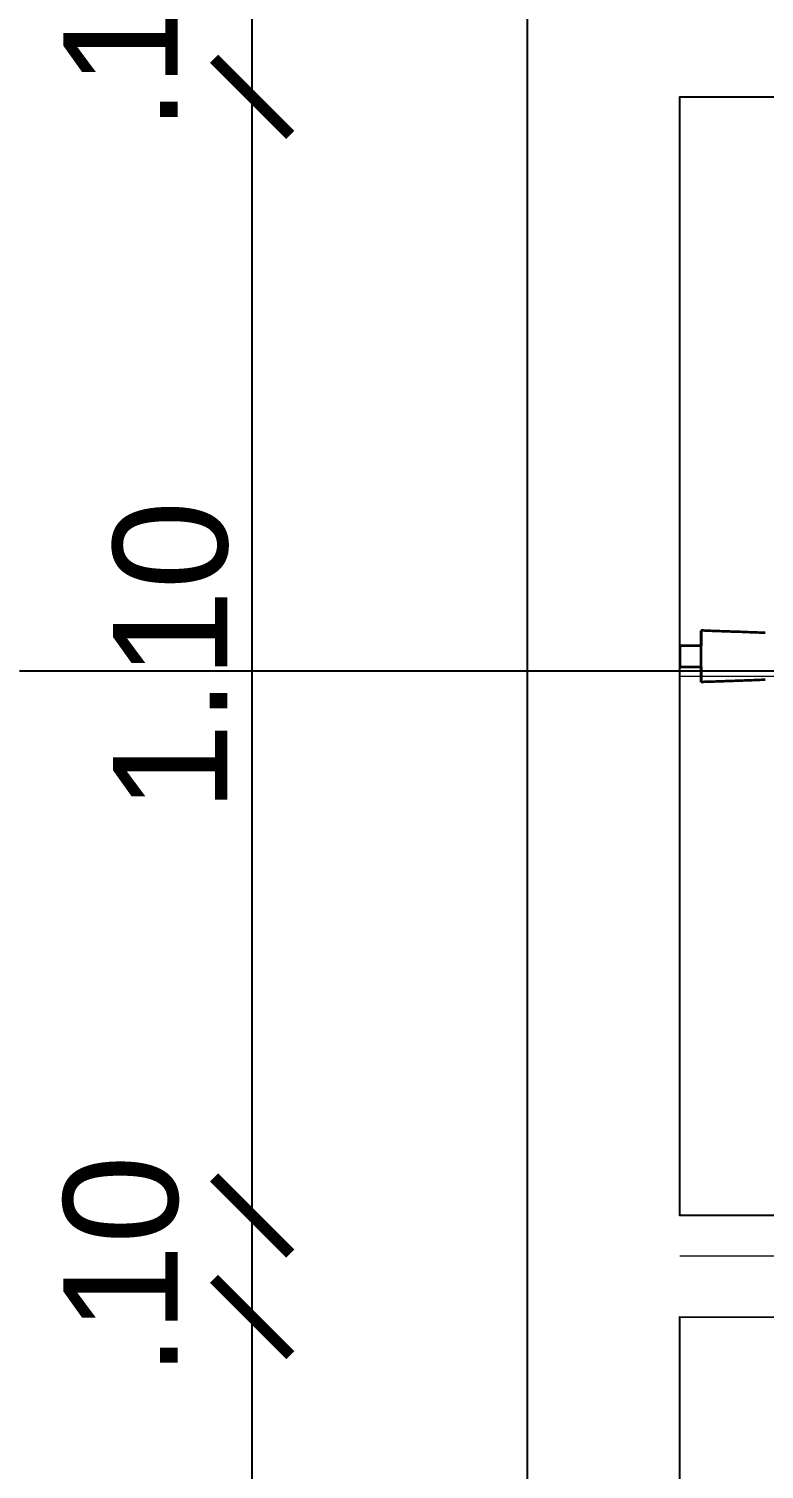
# Model space of a CAD drawing. Extents: x 3377 to 3790, y 1673 to 1846.
# Drawn here: x 3450.482 to 3451.206, y 1694.745 to 1696.161 of the extents above; entities that cross this region are included whole.
import ezdxf

# ---------------------------------------------------------------- set-up
doc = ezdxf.new("R2010")
doc.units = 0
doc.header["$LTSCALE"] = 2
doc.header["$PDMODE"] = 32
doc.linetypes.add('DIVIDE', pattern=[1.25, 0.5, -0.25, 0, -0.25, 0, -0.25])
doc.layers.add('. hachura', color=8, linetype='Continuous', lineweight=0)
for name, color, linetype in [('A-PARED', 4, 'Continuous'), ('ARQ-COTAS', 250, 'Continuous'), ('Layer 1', 7, 'Continuous'), ('LCL-LINHACORTE', 3, 'DIVIDE')]:
    doc.layers.add(name, color=color, linetype=linetype)
doc.styles.add('ROMANS', font='arial.ttf')
doc.dimstyles.new('1-75', dxfattribs={"dimscale": 0.75, "dimtxt": 0.15, "dimasz": 0.1, "dimexe": 0.05, "dimexo": 0.1, "dimgap": 0.03, "dimtad": 1, "dimzin": 5, "dimdsep": 46, "dimtxsty": 'ROMANS', "dimblk": 'ARCHTICK', "dimcen": 0, "dimse1": 1, "dimse2": 1, "dimclrd": 1, "dimclre": 256, "dimclrt": 2, "dimadec": 0, "dimazin": 0, "dimtfac": 1, "dimtofl": 0, "dimtmove": 2, "dimatfit": 3, "dimldrblk": 'ARCHTICK', "dimfxl": 0.04, "dimtolj": 1, "dimtzin": 1, "dimarcsym": 0})

# ---------------------------------------------------------------- blocks, each defined once
blk = doc.blocks.new('A$C65ee73db')
at = {"layer": 'Layer 1', "color": 8, "lineweight": 35}
for points in [[(0.0416, 0.0729), (0.0415, 0.071)], [(0.0415, 0.071), (0.0415, 0.0692)], [(0.0417, 0.0747), (0.0416, 0.0729)], [(0.0418, 0.0784), (0.0417, 0.0766)], [(0.0417, 0.0766), (0.0417, 0.0747)], [(0.0419, 0.0803), (0.0418, 0.0784)], [(0.0419, 0.084), (0.0419, 0.0821)], [(0.0419, 0.0821), (0.0419, 0.0803)], [(0.0882, 0.084), (0.0883, 0.0821)], [(0.0883, 0.0821), (0.0883, 0.0803)], [(0.0883, 0.0803), (0.0884, 0.0784)], [(0.0884, 0.0784), (0.0885, 0.0766)], [(0.0885, 0.0766), (0.0885, 0.0747)], [(0.0885, 0.0747), (0.0886, 0.0729)], [(0.0886, 0.0729), (0.0887, 0.071)], [(0.0887, 0.071), (0.0887, 0.0692)], [(0.0411, 0.0599), (0.041, 0.058)], [(0.041, 0.058), (0.041, 0.0563)], [(0.0412, 0.0618), (0.0411, 0.0599)], [(0.0413, 0.0636), (0.0412, 0.0618)], [(0.0414, 0.0674), (0.0413, 0.0655)], [(0.0413, 0.0655), (0.0413, 0.0636)], [(0.0415, 0.0692), (0.0414, 0.0674)], [(0.0887, 0.0692), (0.0888, 0.0674)], [(0.0888, 0.0674), (0.0889, 0.0655)], [(0.0889, 0.0655), (0.0889, 0.0636)], [(0.0889, 0.0636), (0.089, 0.0618)], [(0.089, 0.0618), (0.0891, 0.0599)], [(0.0891, 0.0599), (0.0892, 0.058)], [(0.0892, 0.058), (0.0892, 0.0563)], [(0.0405, 0.0433), (0.0404, 0.0414)], [(0.0406, 0.045), (0.0405, 0.0433)], [(0.0407, 0.0488), (0.0406, 0.0469)], [(0.0406, 0.0469), (0.0406, 0.045)], [(0.0408, 0.0507), (0.0407, 0.0488)], [(0.0409, 0.0544), (0.0408, 0.0525)], [(0.0408, 0.0525), (0.0408, 0.0507)], [(0.041, 0.0563), (0.0409, 0.0544)], [(0.0892, 0.0563), (0.0893, 0.0544)], [(0.0893, 0.0544), (0.0893, 0.0525)], [(0.0893, 0.0525), (0.0893, 0.0507)], [(0.0893, 0.0507), (0.0895, 0.0488)], [(0.0895, 0.0488), (0.0895, 0.0469)], [(0.0895, 0.0469), (0.0895, 0.045)], [(0.0895, 0.045), (0.0897, 0.0433)], [(0.0897, 0.0433), (0.0897, 0.0414)], [(0.0401, 0.0303), (0.04, 0.0284)], [(0.04, 0.0284), (0.04, 0.0265)], [(0.0402, 0.0321), (0.0401, 0.0303)], [(0.0403, 0.0358), (0.0402, 0.0339)], [(0.0402, 0.0339), (0.0402, 0.0321)], [(0.0404, 0.0377), (0.0403, 0.0358)], [(0.0404, 0.0414), (0.0404, 0.0395)], [(0.0404, 0.0395), (0.0404, 0.0377)], [(0.0897, 0.0414), (0.0898, 0.0395)], [(0.0898, 0.0395), (0.0898, 0.0377)], [(0.0898, 0.0377), (0.0899, 0.0358)], [(0.0899, 0.0358), (0.09, 0.0339)], [(0.09, 0.0339), (0.09, 0.0321)], [(0.09, 0.0321), (0.0901, 0.0303)], [(0.0901, 0.0303), (0.0902, 0.0284)], [(0.0902, 0.0284), (0.0902, 0.0265)], [(0.0399, 0.0246), (0.0398, 0.0229)], [(0.0398, 0.0229), (0.0398, 0.021)], [(0.0398, 0.021), (0.0399, 0.021)], [(0.0399, 0.021), (0.0398, 0.021)], [(0.04, 0.0265), (0.0399, 0.0246)], [(0.0399, 0.021), (0.04, 0.021)], [(0.0401, 0.021), (0.0399, 0.021)], [(0.04, 0.021), (0.0401, 0.021)], [(0.0401, 0.021), (0.0402, 0.021)], [(0.0403, 0.021), (0.0401, 0.021)], [(0.0402, 0.021), (0.0404, 0.021)], [(0.0404, 0.021), (0.0403, 0.021)], [(0.0404, 0.021), (0.0404, 0.021)], [(0.0404, 0.021), (0.0406, 0.021)], [(0.0405, 0.021), (0.0404, 0.021)], [(0.0407, 0.021), (0.0405, 0.021)], [(0.0406, 0.021), (0.0408, 0.021)], [(0.0409, 0.021), (0.0407, 0.021)], [(0.0408, 0.021), (0.041, 0.021)], [(0.0411, 0.021), (0.0409, 0.021)], [(0.041, 0.021), (0.0413, 0.021)], [(0.0412, 0.021), (0.0411, 0.021)], [(0.0414, 0.021), (0.0412, 0.021)], [(0.0413, 0.021), (0.0415, 0.021)], [(0.0416, 0.021), (0.0414, 0.021)], [(0.0415, 0.021), (0.0418, 0.021)], [(0.0418, 0.021), (0.0416, 0.021)], [(0.0418, 0.021), (0.0421, 0.021)], [(0.0419, 0.021), (0.0418, 0.021)], [(0.0421, 0.021), (0.0419, 0.021)], [(0.0421, 0.021), (0.0423, 0.021)], [(0.0423, 0.021), (0.0421, 0.021)], [(0.0423, 0.021), (0.0426, 0.021)], [(0.0424, 0.021), (0.0423, 0.021)], [(0.0426, 0.021), (0.0424, 0.021)], [(0.0426, 0.021), (0.0429, 0.021)], [(0.0427, 0.021), (0.0426, 0.021)], [(0.0429, 0.021), (0.0427, 0.021)], [(0.0429, 0.021), (0.0432, 0.021)], [(0.0431, 0.021), (0.0429, 0.021)], [(0.0433, 0.021), (0.0431, 0.021)], [(0.0432, 0.021), (0.0435, 0.021)], [(0.0435, 0.021), (0.0433, 0.021)], [(0.0435, 0.021), (0.0438, 0.021)], [(0.0437, 0.021), (0.0435, 0.021)], [(0.0435, 0.021), (0.0435, 0.021)], [(0.0438, 0.021), (0.0437, 0.021)], [(0.0438, 0.021), (0.044, 0.021)], [(0.044, 0.021), (0.0438, 0.021)], [(0.044, 0.021), (0.0443, 0.021)], [(0.0442, 0.021), (0.044, 0.021)], [(0.0444, 0.021), (0.0442, 0.021)], [(0.0443, 0.021), (0.0447, 0.021)], [(0.0446, 0.021), (0.0444, 0.021)], [(0.0449, 0.021), (0.0446, 0.021)], [(0.0447, 0.021), (0.0451, 0.021)], [(0.0452, 0.021), (0.0449, 0.021)], [(0.0451, 0.021), (0.0455, 0.021)], [(0.0455, 0.021), (0.0452, 0.021)], [(0.0455, 0.021), (0.0461, 0.021)], [(0.0459, 0.021), (0.0455, 0.021)], [(0.0463, 0.021), (0.0459, 0.021)], [(0.0461, 0.021), (0.0468, 0.021)], [(0.0468, 0.021), (0.0463, 0.021)], [(0.0468, 0.021), (0.0474, 0.021)], [(0.0472, 0.021), (0.0468, 0.021)], [(0.0477, 0.021), (0.0472, 0.021)], [(0.0474, 0.021), (0.0482, 0.021)], [(0.0483, 0.021), (0.0477, 0.021)], [(0.0482, 0.021), (0.049, 0.021)], [(0.0488, 0.021), (0.0483, 0.021)], [(0.0494, 0.021), (0.0488, 0.021)], [(0.049, 0.021), (0.0499, 0.021)], [(0.0501, 0.021), (0.0494, 0.021)], [(0.0499, 0.021), (0.0508, 0.021)], [(0.0507, 0.021), (0.0501, 0.021)], [(0.0513, 0.021), (0.0507, 0.021)], [(0.0508, 0.021), (0.0517, 0.021)], [(0.052, 0.021), (0.0513, 0.021)], [(0.0517, 0.021), (0.0529, 0.021)], [(0.0527, 0.021), (0.052, 0.021)], [(0.0533, 0.021), (0.0527, 0.021)], [(0.0529, 0.021), (0.0539, 0.021)], [(0.0541, 0.021), (0.0533, 0.021)], [(0.0539, 0.021), (0.055, 0.021)], [(0.0548, 0.021), (0.0541, 0.021)], [(0.0548, 0), (0.0548, 0.021)], [(0.055, 0.021), (0.0563, 0.021)], [(0.0563, 0.021), (0.0575, 0.021)], [(0.0575, 0.021), (0.0587, 0.021)], [(0.0587, 0.021), (0.06, 0.021)], [(0.06, 0.021), (0.0612, 0.021)], [(0.0612, 0.021), (0.0626, 0.021)], [(0.0626, 0.021), (0.0639, 0.021)], [(0.0639, 0.021), (0.0653, 0.021)], [(0.0653, 0.021), (0.0666, 0.021)], [(0.0666, 0.021), (0.0679, 0.021)], [(0.0679, 0.021), (0.0692, 0.021)], [(0.0692, 0.021), (0.0706, 0.021)], [(0.0706, 0.021), (0.0718, 0.021)], [(0.0718, 0.021), (0.073, 0.021)], [(0.073, 0.021), (0.0742, 0.021)], [(0.0742, 0.021), (0.0755, 0.021)], [(0.0755, 0.021), (0.0766, 0.021)], [(0.0757, 0), (0.0757, 0.021)], [(0.0765, 0.021), (0.0757, 0.021)], [(0.0771, 0.021), (0.0765, 0.021)], [(0.0766, 0.021), (0.0777, 0.021)], [(0.0778, 0.021), (0.0771, 0.021)], [(0.0777, 0.021), (0.0788, 0.021)], [(0.0785, 0.021), (0.0778, 0.021)], [(0.0792, 0.021), (0.0785, 0.021)], [(0.0788, 0.021), (0.0797, 0.021)], [(0.0798, 0.021), (0.0792, 0.021)], [(0.0797, 0.021), (0.0806, 0.021)], [(0.0804, 0.021), (0.0798, 0.021)], [(0.0811, 0.021), (0.0804, 0.021)], [(0.0806, 0.021), (0.0815, 0.021)], [(0.0817, 0.021), (0.0811, 0.021)], [(0.0815, 0.021), (0.0823, 0.021)], [(0.0822, 0.021), (0.0817, 0.021)], [(0.0828, 0.021), (0.0822, 0.021)], [(0.0823, 0.021), (0.0831, 0.021)], [(0.0833, 0.021), (0.0828, 0.021)], [(0.0831, 0.021), (0.0837, 0.021)], [(0.0837, 0.021), (0.0833, 0.021)], [(0.0837, 0.021), (0.0844, 0.021)], [(0.0842, 0.021), (0.0837, 0.021)], [(0.0846, 0.021), (0.0842, 0.021)], [(0.0844, 0.021), (0.0849, 0.021)], [(0.0849, 0.021), (0.0846, 0.021)], [(0.0849, 0.021), (0.0854, 0.021)], [(0.0853, 0.021), (0.0849, 0.021)], [(0.0856, 0.021), (0.0853, 0.021)], [(0.0854, 0.021), (0.0859, 0.021)], [(0.0859, 0.021), (0.0856, 0.021)], [(0.0859, 0.021), (0.0862, 0.021)], [(0.0861, 0.021), (0.0859, 0.021)], [(0.0863, 0.021), (0.0861, 0.021)], [(0.0862, 0.021), (0.0865, 0.021)], [(0.0865, 0.021), (0.0863, 0.021)], [(0.0865, 0.021), (0.0866, 0.021)], [(0.0866, 0.021), (0.0865, 0.021)], [(0.0866, 0.021), (0.087, 0.021)], [(0.0868, 0.021), (0.0866, 0.021)], [(0.0869, 0.021), (0.0868, 0.021)], [(0.0871, 0.021), (0.0869, 0.021)], [(0.087, 0.021), (0.0873, 0.021)], [(0.0872, 0.021), (0.0871, 0.021)], [(0.0874, 0.021), (0.0872, 0.021)], [(0.0873, 0.021), (0.0876, 0.021)], [(0.0876, 0.021), (0.0874, 0.021)], [(0.0876, 0.021), (0.0879, 0.021)], [(0.0878, 0.021), (0.0876, 0.021)], [(0.088, 0.021), (0.0878, 0.021)], [(0.0879, 0.021), (0.0882, 0.021)], [(0.0882, 0.021), (0.088, 0.021)], [(0.088, 0.021), (0.088, 0.021)], [(0.0882, 0.021), (0.0884, 0.021)], [(0.0884, 0.021), (0.0882, 0.021)], [(0.0884, 0.021), (0.0887, 0.021)], [(0.0886, 0.021), (0.0884, 0.021)], [(0.0887, 0.021), (0.0886, 0.021)], [(0.0887, 0.021), (0.089, 0.021)], [(0.0889, 0.021), (0.0887, 0.021)], [(0.0891, 0.021), (0.0889, 0.021)], [(0.089, 0.021), (0.0893, 0.021)], [(0.0893, 0.021), (0.0891, 0.021)], [(0.0893, 0.021), (0.0895, 0.021)], [(0.0894, 0.021), (0.0893, 0.021)], [(0.0896, 0.021), (0.0894, 0.021)], [(0.0895, 0.021), (0.0897, 0.021)], [(0.0898, 0.021), (0.0896, 0.021)], [(0.0897, 0.021), (0.0898, 0.021)], [(0.0898, 0.021), (0.09, 0.021)], [(0.0899, 0.021), (0.0898, 0.021)], [(0.0901, 0.021), (0.0899, 0.021)], [(0.09, 0.021), (0.0901, 0.021)], [(0.0901, 0.021), (0.0903, 0.021)], [(0.0902, 0.021), (0.0901, 0.021)], [(0.0902, 0.0265), (0.0903, 0.0246)], [(0.0904, 0.021), (0.0902, 0.021)], [(0.0903, 0.0246), (0.0904, 0.0229)], [(0.0903, 0.021), (0.0904, 0.021)], [(0.0904, 0.0229), (0.0904, 0.021)], [(0.0551, 0), (0.0548, 0)], [(0.0548, 0), (0.0548, 0)], [(0.0557, 0), (0.0551, 0)], [(0.0564, 0), (0.0557, 0)], [(0.0573, 0), (0.0564, 0)], [(0.0583, 0), (0.0573, 0)], [(0.0595, 0), (0.0583, 0)], [(0.0609, 0), (0.0595, 0)], [(0.0623, 0), (0.0609, 0)], [(0.0638, 0), (0.0623, 0)], [(0.0653, 0), (0.0638, 0)], [(0.0667, 0), (0.0653, 0)], [(0.0682, 0), (0.0667, 0)], [(0.0696, 0), (0.0682, 0)], [(0.071, 0), (0.0696, 0)], [(0.0722, 0), (0.071, 0)], [(0.0732, 0), (0.0722, 0)], [(0.074, 0), (0.0732, 0)], [(0.0748, 0), (0.074, 0)], [(0.0753, 0), (0.0748, 0)], [(0.0757, 0), (0.0753, 0)], [(0.0757, 0), (0.0757, 0)]]:
    blk.add_lwpolyline(points, dxfattribs=at)
blk = doc.blocks.new('_ARCHTICK')
at = {"color": 0, "linetype": 'ByBlock', "const_width": 0.15}
blk.add_lwpolyline([(-0.5, -0.5), (0.5, 0.5)], dxfattribs=at)
blk = doc.blocks.new('*D501')
at = {"layer": 'ARQ-COTAS', "color": 1, "lineweight": -2, "transparency": 16777216}
blk.add_line((3450.7023, 1693.7943), (3450.7023, 1694.8945), dxfattribs=at)
at = {"layer": 'Defpoints', "color": 0, "transparency": 16777216}
for p in [(3450.7023, 1694.8945), (3451.123, 1694.8945), (3451.1229, 1693.7943)]:
    blk.add_point(p, dxfattribs=at)
at = {"layer": 'ARQ-COTAS', "color": 1, "lineweight": -2, "transparency": 16777216, "xscale": 0.07500000000000001, "yscale": 0.07500000000000001, "zscale": 0.07500000000000001}
for p, rotation in [((3450.7023, 1694.8945), 90), ((3450.7023, 1693.7943), 270)]:
    blk.add_blockref('_ARCHTICK', p, dxfattribs=dict(at, rotation=rotation))
at = {"layer": 'ARQ-COTAS', "color": 2, "transparency": 16777216, "insert": (3450.6224, 1694.3444), "char_height": 0.1125, "attachment_point": 5, "rotation": 90, "style": 'ROMANS'}
blk.add_mtext('\\A1;1.10', dxfattribs=at)
blk = doc.blocks.new('*D502')
at = {"layer": 'ARQ-COTAS', "color": 1, "lineweight": -2, "transparency": 16777216}
blk.add_line((3450.7023, 1694.8945), (3450.7023, 1694.9943), dxfattribs=at)
at = {"layer": 'Defpoints', "color": 0, "transparency": 16777216}
for p in [(3450.7023, 1694.9943), (3451.123, 1694.9943), (3451.123, 1694.8945)]:
    blk.add_point(p, dxfattribs=at)
at = {"layer": 'ARQ-COTAS', "color": 1, "lineweight": -2, "transparency": 16777216, "xscale": 0.07500000000000001, "yscale": 0.07500000000000001, "zscale": 0.07500000000000001}
for p, rotation in [((3450.7023, 1694.9943), 90), ((3450.7023, 1694.8945), 270)]:
    blk.add_blockref('_ARCHTICK', p, dxfattribs=dict(at, rotation=rotation))
at = {"layer": 'ARQ-COTAS', "color": 2, "transparency": 16777216, "insert": (3450.5736, 1694.9444), "char_height": 0.1125, "attachment_point": 5, "rotation": 90, "style": 'ROMANS'}
blk.add_mtext('\\A1;.10', dxfattribs=at)
blk = doc.blocks.new('*D503')
at = {"layer": 'ARQ-COTAS', "color": 1, "lineweight": -2, "transparency": 16777216}
blk.add_line((3450.7023, 1694.9943), (3450.7023, 1696.0943), dxfattribs=at)
at = {"layer": 'Defpoints', "color": 0, "transparency": 16777216}
for p in [(3450.7023, 1696.0943), (3451.1232, 1696.0943), (3451.123, 1694.9943)]:
    blk.add_point(p, dxfattribs=at)
at = {"layer": 'ARQ-COTAS', "color": 1, "lineweight": -2, "transparency": 16777216, "xscale": 0.07500000000000001, "yscale": 0.07500000000000001, "zscale": 0.07500000000000001}
for p, rotation in [((3450.7023, 1696.0943), 90), ((3450.7023, 1694.9943), 270)]:
    blk.add_blockref('_ARCHTICK', p, dxfattribs=dict(at, rotation=rotation))
at = {"layer": 'ARQ-COTAS', "color": 2, "transparency": 16777216, "insert": (3450.6224, 1695.5443), "char_height": 0.1125, "attachment_point": 5, "rotation": 90, "style": 'ROMANS'}
blk.add_mtext('\\A1;1.10', dxfattribs=at)
blk = doc.blocks.new('*D504')
at = {"layer": 'ARQ-COTAS', "color": 1, "lineweight": -2, "transparency": 16777216}
blk.add_line((3450.7023, 1696.0943), (3450.7023, 1696.2443), dxfattribs=at)
at = {"layer": 'Defpoints', "color": 0, "transparency": 16777216}
for p in [(3450.7023, 1696.2443), (3451.1232, 1696.2443), (3451.1232, 1696.0943)]:
    blk.add_point(p, dxfattribs=at)
at = {"layer": 'ARQ-COTAS', "color": 1, "lineweight": -2, "transparency": 16777216, "xscale": 0.07500000000000001, "yscale": 0.07500000000000001, "zscale": 0.07500000000000001}
for p, rotation in [((3450.7023, 1696.2443), 90), ((3450.7023, 1696.0943), 270)]:
    blk.add_blockref('_ARCHTICK', p, dxfattribs=dict(at, rotation=rotation))
at = {"layer": 'ARQ-COTAS', "color": 2, "transparency": 16777216, "insert": (3450.5736, 1696.1693), "char_height": 0.1125, "attachment_point": 5, "rotation": 90, "style": 'ROMANS'}
blk.add_mtext('\\A1;.15', dxfattribs=at)
blk = doc.blocks.new('*D476')
at = {"layer": 'ARQ-COTAS', "color": 1, "lineweight": -2, "transparency": 16777216}
blk.add_line((3450.3114, 1692.5944), (3450.312, 1696.0944), dxfattribs=at)
at = {"layer": 'Defpoints', "color": 0, "transparency": 16777216}
for p in [(3450.312, 1696.0944), (3451.1232, 1696.0943), (3451.1228, 1692.5943)]:
    blk.add_point(p, dxfattribs=at)
at = {"layer": 'ARQ-COTAS', "color": 1, "lineweight": -2, "transparency": 16777216, "xscale": 0.07500000000000001, "yscale": 0.07500000000000001, "zscale": 0.07500000000000001}
for p, rotation in [((3450.312, 1696.0944), 89.99122341172746), ((3450.3114, 1692.5944), 269.9912234117275)]:
    blk.add_blockref('_ARCHTICK', p, dxfattribs=dict(at, rotation=rotation))
at = {"layer": 'ARQ-COTAS', "color": 2, "transparency": 16777216, "insert": (3450.2317, 1694.3445), "char_height": 0.1125, "attachment_point": 5, "rotation": 89.9912, "style": 'ROMANS'}
blk.add_mtext('\\A1;3.50', dxfattribs=at)
blk = doc.blocks.new('*D477')
at = {"layer": 'ARQ-COTAS', "color": 1, "lineweight": -2, "transparency": 16777216}
blk.add_line((3450.312, 1696.0944), (3450.312, 1696.2444), dxfattribs=at)
at = {"layer": 'Defpoints', "color": 0, "transparency": 16777216}
for p in [(3450.312, 1696.2444), (3451.1232, 1696.2443), (3451.1232, 1696.0943)]:
    blk.add_point(p, dxfattribs=at)
at = {"layer": 'ARQ-COTAS', "color": 1, "lineweight": -2, "transparency": 16777216, "xscale": 0.07500000000000001, "yscale": 0.07500000000000001, "zscale": 0.07500000000000001}
for p, rotation in [((3450.312, 1696.2444), 89.99122341172746), ((3450.312, 1696.0944), 269.9912234117275)]:
    blk.add_blockref('_ARCHTICK', p, dxfattribs=dict(at, rotation=rotation))
at = {"layer": 'ARQ-COTAS', "color": 2, "transparency": 16777216, "insert": (3450.1833, 1696.1695), "char_height": 0.1125, "attachment_point": 5, "rotation": 89.9912, "style": 'ROMANS'}
blk.add_mtext('\\A1;.15', dxfattribs=at)
blk = doc.blocks.new('*D515')
at = {"layer": 'ARQ-COTAS', "color": 1, "lineweight": -2, "transparency": 16777216}
blk.add_line((3449.9858, 1699.8943), (3449.9858, 1690.4943), dxfattribs=at)
at = {"layer": 'Defpoints', "color": 0, "transparency": 16777216}
for p in [(3450.9729, 1699.8943), (3449.9858, 1690.4943), (3450.973, 1690.4943)]:
    blk.add_point(p, dxfattribs=at)
at = {"layer": 'ARQ-COTAS', "color": 1, "lineweight": -2, "transparency": 16777216, "xscale": 0.07500000000000001, "yscale": 0.07500000000000001, "zscale": 0.07500000000000001}
for p, rotation in [((3449.9858, 1699.8943), 90), ((3449.9858, 1690.4943), 270)]:
    blk.add_blockref('_ARCHTICK', p, dxfattribs=dict(at, rotation=rotation))
at = {"layer": 'ARQ-COTAS', "color": 2, "transparency": 16777216, "insert": (3449.9058, 1695.1943), "char_height": 0.1125, "attachment_point": 5, "rotation": 90, "style": 'ROMANS'}
blk.add_mtext('\\A1;9.40', dxfattribs=at)

msp = doc.modelspace()

# ---------------------------------------------------------------- hatches: boundary and pattern name
at = {"layer": '. hachura', "ltscale": 10}
h = msp.add_hatch(dxfattribs=at)
h.set_pattern_fill('_USER', color=256, scale=0.57, style=0, double=1, pattern_type=0)
h.set_pattern_definition([(360, (3454.27304, 1696.0943), (2e-16, 0.57), []), (90, (3454.27304, 1696.0943), (-0.57, 1e-16), [])])
h.paths.add_polyline_path([(3451.1232, 1696.0943), (3451.1232, 1692.5943), (3454.273, 1692.5943), (3454.273, 1696.0943)])

# ---------------------------------------------------------------- linework, layer by layer
at = {"layer": 'A-PARED'}
for points in [[(3450.9729, 1699.8943), (3450.973, 1691.5243)], [(3452.623, 1694.9943), (3451.123, 1694.9943), (3451.1232, 1696.0943), (3452.623, 1696.0943)], [(3451.1229, 1693.7943), (3451.123, 1694.8945), (3452.623, 1694.8943)]]:
    msp.add_lwpolyline(points, dxfattribs=at)
at = {"layer": 'LCL-LINHACORTE'}
msp.add_line((3445.0735, 1695.5299), (3488.7777, 1695.5299), dxfattribs=at)

# ---------------------------------------------------------------- block references
at = {"layer": 'A-PARED', "xscale": -1, "rotation": 270}
msp.add_blockref('A$C65ee73db', (3451.1231, 1695.479), dxfattribs=at)

# ---------------------------------------------------------------- dimensions: what is measured, and where the dimension line sits
at = {"layer": 'ARQ-COTAS'}
for base, p1, p2, angle, picture, middle in [((3449.9858, 1690.4943), (3450.9729, 1699.8943), (3450.973, 1690.4943), 90, '*D515', (3449.9058, 1695.1943)), ((3450.312, 1696.2444), (3451.1232, 1696.0943), (3451.1232, 1696.2443), 269.9912, '*D477', (3450.1833, 1696.1695)), ((3450.7023, 1696.2443), (3451.1232, 1696.0943), (3451.1232, 1696.2443), 270, '*D504', (3450.5736, 1696.1693)), ((3450.312, 1696.0944), (3451.1228, 1692.5943), (3451.1232, 1696.0943), 269.9912, '*D476', (3450.2317, 1694.3445)), ((3450.7023, 1696.0943), (3451.123, 1694.9943), (3451.1232, 1696.0943), 270, '*D503', (3450.6224, 1695.5443)), ((3450.7023, 1694.9943), (3451.123, 1694.8945), (3451.123, 1694.9943), 270, '*D502', (3450.5736, 1694.9444)), ((3450.7023, 1694.8945), (3451.1229, 1693.7943), (3451.123, 1694.8945), 270, '*D501', (3450.6224, 1694.3444))]:
    dim = msp.add_linear_dim(base=base, p1=p1, p2=p2, angle=angle, dimstyle='1-75', dxfattribs=at)
    dim.commit()
    dim.dimension.update_dxf_attribs({"geometry": picture, "text_midpoint": middle})

doc.saveas('drawing.dxf')
